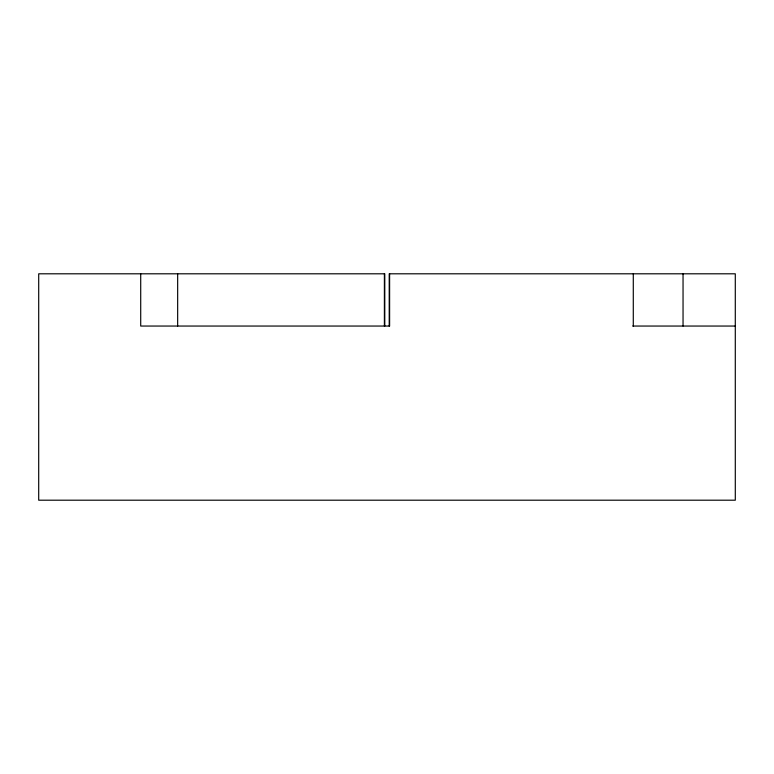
<?xml version="1.0" encoding="UTF-8"?>
<svg xmlns="http://www.w3.org/2000/svg" width="774" height="774" viewBox="0 0 774 774"><rect width="100%" height="100%" fill="white"/><g stroke="black" fill="none" stroke-linecap="round" stroke-linejoin="round"><path stroke-width="1.16" d="M384.784 326.048L384.784 273.803L38.71 273.803L38.7 500.197L735.3 500.197L735.29 273.803L389.216 273.803L389.216 326.048M632.726 326.048L735.3 326.048M683.045 273.803L683.045 326.048M633.287 273.803L633.287 326.048M389.612 273.803L389.612 326.048L140.713 326.048L140.713 273.803M384.388 273.803L384.388 326.048M177.662 273.803L177.662 326.048"/></g></svg>
